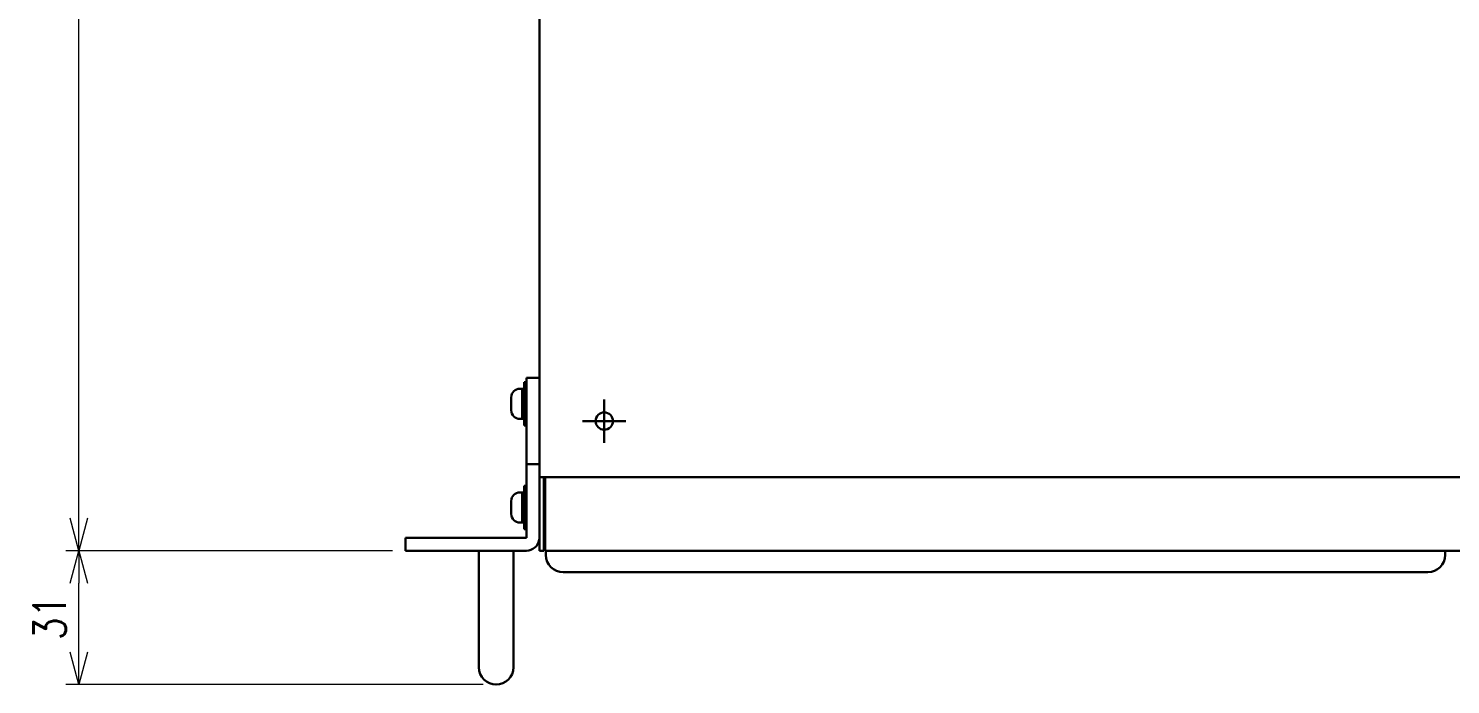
# Model space of a CAD drawing. Header units: millimetres. Extents: x -54 to 1098, y 71 to 805.
# Drawn here: x -53.7 to 275.2, y 286.2 to 438.1 of the extents above; entities that cross this region are included whole.
import ezdxf

# ---------------------------------------------------------------- set-up
doc = ezdxf.new("R2010")
doc.units = ezdxf.units.MM
doc.layers.get('0').update_dxf_attribs({"color": 5, "lineweight": 30})
doc.layers.get('Defpoints').update_dxf_attribs({"lineweight": 9})
doc.layers.add('2KD_寸法１', color=7, linetype='Continuous', lineweight=15)
doc.layers.add('2KD_寸法１ @ 3', color=7, linetype='Continuous', lineweight=15)
doc.styles.get("Standard").update_dxf_attribs({"font": 'simplex.shx', "width": 0.8, "bigfont": 'extfont.shx'})
doc.dimstyles.new('KD-STD', dxfattribs={"dimscale": 0, "dimtxt": 2.5, "dimasz": 2.5, "dimexe": 1, "dimexo": 1, "dimgap": 1, "dimtad": 1, "dimdsep": 46, "dimtxsty": 'Standard', "dimblk": 'OPEN30', "dimcen": 0, "dimadec": 0, "dimazin": 0, "dimtfac": 1, "dimtmove": 0, "dimatfit": 3, "dimldrblk": 'OPEN30', "dimfxl": 1, "dimtolj": 1, "dimtzin": 0, "dimlwd": 15, "dimlwe": 15, "dimarcsym": 0})

# ---------------------------------------------------------------- blocks, each defined once
blk = doc.blocks.new('_Open30')
at = {"lineweight": -2}
for p, q in [((-1, 0.268), (0, 0)), ((0, 0), (-1, -0.268)), ((0, 0), (-1, 0))]:
    blk.add_line(p, q, dxfattribs=at)
blk = doc.blocks.new('*D10')
at = {"layer": '2KD_寸法１', "color": 0, "lineweight": 15}
for p, q in [((30.48, 317.16), (-45.03, 317.16)), ((-42.03, 293.66), (-42.03, 309.66)), ((51.48, 286.16), (-45.03, 286.16))]:
    blk.add_line(p, q, dxfattribs=at)
at = {"layer": 'Defpoints', "color": 0}
for p in [(-42.03, 317.16), (33.48, 317.16), (54.48, 286.16)]:
    blk.add_point(p, dxfattribs=at)
at = {"layer": '2KD_寸法１', "color": 0, "lineweight": 15, "xscale": 7.5, "yscale": 7.5, "zscale": 7.5}
for p, rotation in [((-42.03, 317.16), 90), ((-42.03, 286.16), 270)]:
    blk.add_blockref('_Open30', p, dxfattribs=dict(at, rotation=rotation))
at = {"layer": '2KD_寸法１', "color": 0, "insert": (-48.78, 301.66), "char_height": 7.5, "attachment_point": 5, "rotation": 90}
blk.add_mtext('\\A1;31', dxfattribs=at)
blk = doc.blocks.new('*D11')
at = {"layer": '2KD_寸法１', "color": 0, "lineweight": 15}
for p, q in [((62.48, 727.16), (-45.03, 727.16)), ((-42.03, 324.66), (-42.03, 719.66)), ((30.48, 317.16), (-45.03, 317.16))]:
    blk.add_line(p, q, dxfattribs=at)
at = {"layer": 'Defpoints', "color": 0}
for p in [(-42.03, 727.16), (65.48, 727.16), (33.48, 317.16)]:
    blk.add_point(p, dxfattribs=at)
at = {"layer": '2KD_寸法１', "color": 0, "lineweight": 15, "xscale": 7.5, "yscale": 7.5, "zscale": 7.5}
for p, rotation in [((-42.03, 727.16), 90), ((-42.03, 317.16), 270)]:
    blk.add_blockref('_Open30', p, dxfattribs=dict(at, rotation=rotation))
at = {"layer": '2KD_寸法１', "color": 0, "insert": (-48.78, 522.16), "char_height": 7.5, "attachment_point": 5, "rotation": 90}
blk.add_mtext('\\A1;410', dxfattribs=at)

msp = doc.modelspace()

# ---------------------------------------------------------------- linework, layer by layer
for p, q in [((64.483, 317.161), (64.483, 726.161)), ((60.983, 346.161), (60.983, 356.161)), ((60.983, 356.161), (61.483, 356.161)), ((61.483, 357.161), (64.483, 357.161)), ((61.483, 337.161), (61.483, 357.161)), ((61.483, 356.161), (61.483, 346.161)), ((64.483, 357.161), (64.483, 337.161)), ((57.983, 349.661), (57.983, 352.661)), ((59.983, 354.661), (60.483, 354.661)), ((60.483, 347.661), (60.483, 354.661)), ((60.483, 354.661), (60.983, 354.661)), ((60.983, 354.661), (60.983, 347.661)), ((79.483, 352.161), (79.483, 342.161)), ((59.983, 347.661), (60.483, 347.661)), ((60.983, 347.661), (60.483, 347.661)), ((61.483, 346.161), (60.983, 346.161)), ((74.483, 347.161), (84.483, 347.161)), ((61.483, 320.161), (61.483, 337.161)), ((61.483, 337.161), (64.483, 337.161)), ((64.483, 337.161), (61.483, 337.161)), ((64.483, 337.161), (64.483, 320.161)), ((484.483, 334.161), (64.483, 334.161)), ((65.483, 334.161), (65.483, 317.161)), ((65.783, 334.161), (483.183, 334.161)), ((65.783, 317.161), (65.783, 334.161)), ((59.983, 330.661), (60.483, 330.661)), ((60.483, 323.661), (60.483, 330.661)), ((60.483, 330.661), (60.983, 330.661)), ((60.983, 322.161), (60.983, 332.161)), ((60.983, 332.161), (61.483, 332.161)), ((60.983, 330.661), (60.983, 323.661)), ((61.483, 332.161), (61.483, 322.161)), ((57.983, 325.661), (57.983, 328.661)), ((59.983, 323.661), (60.483, 323.661)), ((60.983, 323.661), (60.483, 323.661)), ((33.483, 317.161), (33.483, 320.161)), ((33.483, 320.161), (61.483, 320.161)), ((61.483, 322.161), (60.983, 322.161)), ((61.483, 317.161), (33.483, 317.161)), ((58.483, 317.161), (50.483, 317.161)), ((50.483, 317.161), (50.483, 290.161)), ((58.483, 317.161), (58.483, 290.161)), ((65.483, 317.161), (64.483, 317.161)), ((483.183, 317.161), (65.783, 317.161)), ((65.983, 316.161), (65.983, 317.161)), ((65.983, 317.161), (273.983, 317.161)), ((273.983, 316.161), (273.983, 317.161)), ((269.983, 312.161), (69.983, 312.161))]:
    msp.add_line(p, q)
msp.add_lwpolyline([(64.483, 320.161), (64.437, 319.64), (64.302, 319.135), (64.081, 318.661), (63.781, 318.232), (63.411, 317.863), (62.983, 317.563), (62.509, 317.342), (62.004, 317.206), (61.483, 317.161)])
msp.add_circle((79.483, 347.161), 2)
for centre, radius, start, end in [((59.983, 352.661), 2, 90, 180), ((59.983, 349.661), 2, 180, 270), ((59.983, 328.661), 2, 90, 180), ((59.983, 325.661), 2, 180, 270), ((69.983, 316.161), 4, 180, 270), ((269.983, 316.161), 4, 270, 0), ((54.483, 290.161), 4, 180, 0)]:
    msp.add_arc(centre, radius, start, end)

# ---------------------------------------------------------------- dimensions: what is measured, and where the dimension line sits
at = {"layer": '2KD_寸法１ @ 3'}
for base, p1, p2, override, picture, middle in [((-42.026, 727.161), (33.483, 317.161), (65.483, 727.161), {"dimscale": 3, "dimtix": 0, "dimtofl": 1, "dimtmove": 1, "dimatfit": 3}, '*D11', (-48.776, 522.161)), ((-42.026, 317.161), (54.483, 286.161), (33.483, 317.161), {"dimscale": 3, "dimtix": 0, "dimtofl": 1, "dimtmove": 0, "dimatfit": 3}, '*D10', (-48.776, 301.661))]:
    dim = msp.add_linear_dim(base=base, p1=p1, p2=p2, angle=90, dimstyle='KD-STD', override=override, dxfattribs=at)
    dim.commit()
    dim.dimension.update_dxf_attribs({"geometry": picture, "text_midpoint": middle})

doc.saveas('drawing.dxf')
